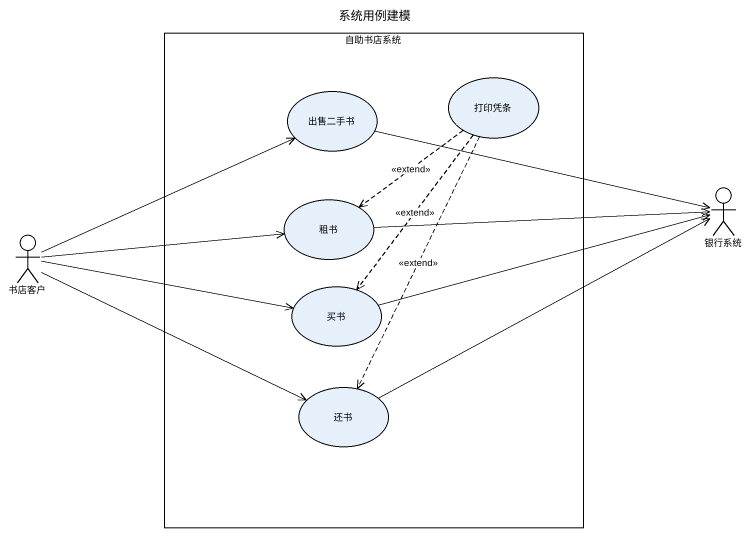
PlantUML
@startuml
title 系统用例建模
rectangle 自助书店系统 {
  usecase 打印凭条
  usecase 出售二手书
  usecase 租书
  usecase 买书
  usecase 还书
}
actor 银行系统
actor 书店客户
打印凭条 ..> 租书 : <<extend>>
打印凭条 ..> 买书 : <<extend>>
打印凭条 ..> 还书 : <<extend>>
出售二手书 -right-> 银行系统
租书 -right-> 银行系统
书店客户 -right-> 出售二手书
书店客户 -right-> 租书
书店客户 -right-> 买书
书店客户 -right-> 还书
买书 -right-> 银行系统
还书 -right-> 银行系统
@enduml
